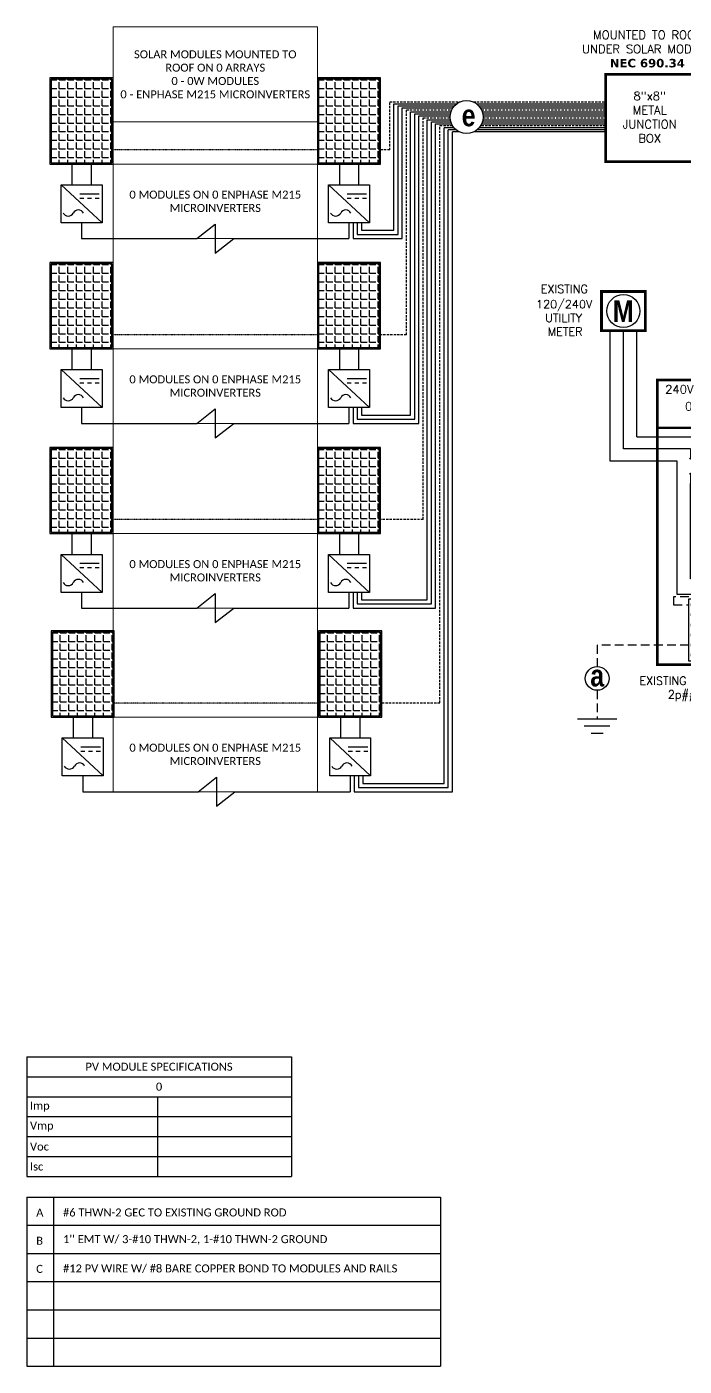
# Model space of a CAD drawing. Header units: feet. Extents: x 13742 to 14339, y 15295 to 15879.
# Drawn here: x 13742 to 14025, y 15295 to 15873 of the extents above; entities that cross this region are included whole.
import ezdxf

# ---------------------------------------------------------------- set-up
doc = ezdxf.new("R2010")
doc.units = ezdxf.units.FT
doc.header["$MEASUREMENT"] = 0
doc.linetypes.add('HIDDEN', pattern=[0.375, 0.25, -0.125])
for name, color, linetype in [('ONE LINE BLOCKS', 7, 'Continuous'), ('TABLES', 7, 'Continuous'), ('TEXT', 7, 'Continuous'), ('Z - TITLEBLOCK TXT', 7, 'Continuous')]:
    doc.layers.add(name, color=color, linetype=linetype)
doc.styles.add('ONE LINE TXT', font='techb___.ttf')
doc.styles.get("Standard").update_dxf_attribs({"font": 'simplex.shx'})

# ---------------------------------------------------------------- blocks, each defined once
blk = doc.blocks.new('*T6')
at = {"layer": 'Defpoints', "color": 8, "linetype": 'ByBlock', "lineweight": 0, "transparency": 16777216}
for p, q in [((0, 0), (88.16, 0)), ((0, 0), (0, -330.21)), ((88.16, 0), (88.16, -330.21)), ((0, -41.08), (88.16, -41.08)), ((0, -59.24), (88.16, -59.24)), ((0, -91.46), (88.16, -91.46)), ((0, -138.99), (88.16, -138.99)), ((0, -171.21), (88.16, -171.21)), ((0, -218.74), (88.16, -218.74)), ((0, -250.97), (88.16, -250.97)), ((0, -297.99), (88.16, -297.99)), ((0, -330.21), (88.16, -330.21))]:
    blk.add_line(p, q, dxfattribs=at)
at = {"color": 0, "linetype": 'Continuous', "transparency": 16777216, "char_height": 3.4544, "width": 83.574, "attachment_point": 5}
for s, insert in [('{\\fCalibri|b0|i0|c0;SOLAR MODULES MOUNTED TO ROOF ON 0 ARRAYS^J0 - 0W MODULES^J0 - ENPHASE M215 MICROINVERTERS', (44.08, -20.54)), ('{\\fCalibri|b0|i0|c0;', (44.08, -50.16)), ('{\\fCalibri|b0|i0|c0;0 MODULES ON 0 ENPHASE M215 MICROINVERTERS', (44.08, -75.35)), ('{\\fCalibri|b0|i0|c0;', (44.08, -115.23)), ('{\\fCalibri|b0|i0|c0;0 MODULES ON 0 ENPHASE M215 MICROINVERTERS', (44.08, -155.1)), ('{\\fCalibri|b0|i0|c0;', (44.08, -194.98)), ('{\\fCalibri|b0|i0|c0;0 MODULES ON 0 ENPHASE M215 MICROINVERTERS', (44.08, -234.86)), ('{\\fCalibri|b0|i0|c0;', (44.08, -274.48)), ('{\\fCalibri|b0|i0|c0;0 MODULES ON 0 ENPHASE M215 MICROINVERTERS', (44.08, -314.1))]:
    blk.add_mtext(s, dxfattribs=dict(at, insert=insert))
blk = doc.blocks.new('*T4')
at = {"layer": 'Z - TITLEBLOCK TXT', "color": 0, "lineweight": -2, "transparency": 16777216}
for p, q in [((0, 0), (114.19, 0)), ((0, 0), (0, -51.69)), ((114.19, 0), (114.19, -51.69)), ((0, -8.62), (114.19, -8.62)), ((0, -17.23), (114.19, -17.23)), ((56.41, -17.23), (56.41, -51.69)), ((0, -25.85), (114.19, -25.85)), ((0, -34.46), (114.19, -34.46)), ((0, -43.08), (114.19, -43.08)), ((0, -51.69), (114.19, -51.69))]:
    blk.add_line(p, q, dxfattribs=at)
at = {"layer": 'Z - TITLEBLOCK TXT', "color": 0, "linetype": 'Continuous', "transparency": 16777216, "char_height": 3.4544}
for s, insert, width, attachment_point in [('{\\fCalibri|b0|i0|c0;PV MODULE SPECIFICATIONS', (57.09, -4.31), 111.433, 5), ('{\\fCalibri|b0|i0|c0;0', (57.09, -12.92), 111.433, 5), ('{\\fCalibri|b0|i0|c0;Imp', (1.38, -21.54), 53.6551, 4), ('{\\fCalibri|b0|i0|c0;', (57.78, -21.54), 55.0254, 4), ('{\\fCalibri|b0|i0|c0;Vmp', (1.38, -30.15), 53.6551, 4), ('{\\fCalibri|b0|i0|c0;', (57.78, -30.15), 55.0254, 4), ('{\\fCalibri|b0|i0|c0;Voc', (1.38, -38.77), 53.6551, 4), ('{\\fCalibri|b0|i0|c0;', (57.78, -38.77), 55.0254, 4), ('{\\fCalibri|b0|i0|c0;Isc', (1.38, -47.39), 53.6551, 4), ('{\\fCalibri|b0|i0|c0;', (57.78, -47.39), 55.0254, 4)]:
    blk.add_mtext(s, dxfattribs=dict(at, insert=insert, width=width, attachment_point=attachment_point))
blk = doc.blocks.new('*T5')
at = {"linetype": 'ByBlock', "lineweight": -2, "transparency": 16777216}
for p, q in [((0, 0), (178.52, 0)), ((0, 0), (0, -72.97)), ((11.58, 0), (11.58, -72.97)), ((178.52, 0), (178.52, -72.97)), ((0, -12.11), (178.52, -12.11)), ((0, -24.28), (178.52, -24.28)), ((0, -36.46), (178.52, -36.46)), ((0, -48.64), (178.52, -48.64)), ((0, -60.81), (178.52, -60.81)), ((0, -72.97), (178.52, -72.97))]:
    blk.add_line(p, q, dxfattribs=at)
at = {"color": 0, "linetype": 'Continuous', "transparency": 16777216, "char_height": 3.4544, "attachment_point": 7}
for s, insert, width in [('{\\fCalibri|b0|i0|c0;A', (4.06, -8.36), 3.4544), ('{\\fCalibri|b0|i0|c0;#6 THWN-2 GEC TO EXISTING GROUND ROD', (15.65, -8.36), 158.8095), ('{\\fCalibri|b0|i0|c0;B', (4.06, -20.53), 3.4544), ("{\\fCalibri|b0|i0|c0;1'' EMT W/ 3-#10 THWN-2, 1-#10 THWN-2 GROUND", (15.65, -20.53), 158.8095), ('{\\fCalibri|b0|i0|c0;#12 PV WIRE W/ #8 BARE COPPER BOND TO MODULES AND RAILS', (15.65, -32.71), 158.8095), ('{\\fCalibri|b0|i0|c0;C', (4.06, -32.71), 3.4544), ('{\\fCalibri|b0|i0|c0;', (4.06, -44.89), 3.4544), ('{\\fCalibri|b0|i0|c0;', (15.65, -44.89), 158.8095), ('{\\fCalibri|b0|i0|c0;', (4.06, -57.06), 3.4544), ('{\\fCalibri|b0|i0|c0;', (15.65, -57.06), 158.8095), ('{\\fCalibri|b0|i0|c0;', (4.06, -69.22), 3.4544), ('{\\fCalibri|b0|i0|c0;', (15.65, -69.22), 158.8095)]:
    blk.add_mtext(s, dxfattribs=dict(at, insert=insert, width=width))
blk = doc.blocks.new('*U8')
at = {"layer": 'ONE LINE BLOCKS', "linetype": 'Continuous'}
h = blk.add_hatch(color=1, dxfattribs=at)
h.dxf.hatch_style = 1
edge = h.paths.add_edge_path()
edge.add_arc((-70.09, 79.71), 0.291, 0, 360)
h = blk.add_hatch(color=1, dxfattribs=at)
h.dxf.hatch_style = 1
edge = h.paths.add_edge_path()
edge.add_arc((-64.17, 79.71), 0.291, 0, 360)
h = blk.add_hatch(color=1, dxfattribs=at)
h.dxf.hatch_style = 1
edge = h.paths.add_edge_path()
edge.add_arc((-70.09, 73.04), 0.291, 0, 360)
h = blk.add_hatch(color=1, dxfattribs=at)
h.dxf.hatch_style = 1
edge = h.paths.add_edge_path()
edge.add_arc((-64.17, 73.04), 0.291, 0, 360)
h = blk.add_hatch(color=1, dxfattribs=at)
h.dxf.hatch_style = 1
edge = h.paths.add_edge_path()
edge.add_arc((-52.18, 67.09), 0.291, 0, 360)
h = blk.add_hatch(color=1, dxfattribs=at)
h.dxf.hatch_style = 1
edge = h.paths.add_edge_path()
edge.add_arc((-52.18, 63.72), 0.291, 0, 360)
h = blk.add_hatch(color=1, dxfattribs=at)
h.dxf.hatch_style = 1
edge = h.paths.add_edge_path()
edge.add_arc((-45.5, 67.09), 0.291, 0, 360)
h = blk.add_hatch(color=1, dxfattribs=at)
h.dxf.hatch_style = 1
edge = h.paths.add_edge_path()
edge.add_arc((-45.5, 63.72), 0.291, 0, 360)
h = blk.add_hatch(color=1, dxfattribs=at)
h.dxf.hatch_style = 1
edge = h.paths.add_edge_path()
edge.add_arc((-52.18, 57.69), 0.291, 0, 360)
h = blk.add_hatch(color=1, dxfattribs=at)
h.dxf.hatch_style = 1
edge = h.paths.add_edge_path()
edge.add_arc((-45.5, 57.69), 0.291, 0, 360)
h = blk.add_hatch(color=1, dxfattribs=at)
h.dxf.hatch_style = 1
edge = h.paths.add_edge_path()
edge.add_arc((-52.18, 54.31), 0.291, 0, 360)
h = blk.add_hatch(color=1, dxfattribs=at)
h.dxf.hatch_style = 1
edge = h.paths.add_edge_path()
edge.add_arc((-45.5, 54.31), 0.291, 0, 360)
h = blk.add_hatch(color=1, dxfattribs=at)
h.dxf.hatch_style = 1
edge = h.paths.add_edge_path()
edge.add_arc((-52.18, 48.29), 0.291, 0, 360)
h = blk.add_hatch(color=1, dxfattribs=at)
h.dxf.hatch_style = 1
edge = h.paths.add_edge_path()
edge.add_arc((-45.5, 48.29), 0.291, 0, 360)
h = blk.add_hatch(color=1, dxfattribs=at)
h.dxf.hatch_style = 1
edge = h.paths.add_edge_path()
edge.add_arc((-52.18, 44.91), 0.291, 0, 360)
h = blk.add_hatch(color=1, dxfattribs=at)
h.dxf.hatch_style = 1
edge = h.paths.add_edge_path()
edge.add_arc((-45.5, 44.91), 0.291, 0, 360)
h = blk.add_hatch(color=1, dxfattribs=at)
h.dxf.hatch_style = 1
edge = h.paths.add_edge_path()
edge.add_arc((-52.18, 38.89), 0.291, 0, 360)
h = blk.add_hatch(color=1, dxfattribs=at)
h.dxf.hatch_style = 1
edge = h.paths.add_edge_path()
edge.add_arc((-52.18, 35.51), 0.291, 0, 360)
h = blk.add_hatch(color=1, dxfattribs=at)
h.dxf.hatch_style = 1
edge = h.paths.add_edge_path()
edge.add_arc((-45.5, 38.89), 0.291, 0, 360)
h = blk.add_hatch(color=1, dxfattribs=at)
h.dxf.hatch_style = 1
edge = h.paths.add_edge_path()
edge.add_arc((-45.5, 35.51), 0.291, 0, 360)
h = blk.add_hatch(color=1, dxfattribs=at)
h.dxf.hatch_style = 1
edge = h.paths.add_edge_path()
edge.add_arc((-52.18, 31.06), 0.291, 0, 360)
h = blk.add_hatch(color=1, dxfattribs=at)
h.dxf.hatch_style = 1
edge = h.paths.add_edge_path()
edge.add_arc((-45.5, 31.06), 0.291, 0, 360)
h = blk.add_hatch(color=1, dxfattribs=at)
h.dxf.hatch_style = 1
edge = h.paths.add_edge_path()
edge.add_arc((-52.18, 27.68), 0.291, 0, 360)
h = blk.add_hatch(color=1, dxfattribs=at)
h.dxf.hatch_style = 1
edge = h.paths.add_edge_path()
edge.add_arc((-45.5, 27.68), 0.291, 0, 360)
at = {"color": 7, "linetype": 'Continuous'}
for p, q in [((-20.69, 9.66), (-20.69, 31.06)), ((0, 9.66), (-20.69, 9.66))]:
    blk.add_line(p, q, dxfattribs=at)
at = {"color": 10, "linetype": 'Continuous'}
for p, q in [((-24.71, 6.49), (-24.71, 27.68)), ((-20.67, 27.68), (-20.67, 27.68)), ((-20.67, 27.68), (-20.67, 27.68)), ((0, 6.49), (-24.71, 6.49))]:
    blk.add_line(p, q, dxfattribs=at)
at = {"color": 253, "linetype": 'Continuous'}
for p, q in [((-36.04, 12.29), (-37.2, 12.29)), ((-36.04, 3.45), (-36.04, 12.29)), ((-31.39, 3.45), (-36.04, 3.45)), ((0, 3.45), (-26.11, 3.45))]:
    blk.add_line(p, q, dxfattribs=at)
at = {"color": 7, "linetype": 'Continuous'}
blk.add_circle((-110.4, -15.26), 5.11, dxfattribs=at)
at = {"color": 253, "linetype": 'Continuous'}
blk.add_arc((-28.75, 3.3), 2.64, 3.28193, 176.71807, dxfattribs=at)
at = {"layer": 'ONE LINE BLOCKS', "lineweight": 50}
for p, q in [((-108.51, 134.89), (-108.51, 151.79)), ((-108.51, 151.79), (-89.65, 151.79)), ((-89.65, 151.79), (-89.65, 134.89)), ((-89.65, 134.89), (-108.51, 134.89)), ((-84.43, 92.98), (-14.91, 92.98))]:
    blk.add_line(p, q, dxfattribs=at)
at = {"layer": 'ONE LINE BLOCKS', "lineweight": 50, "const_width": 1.19}
for points in [[(-108.51, 134.89), (-108.51, 151.79), (-89.65, 151.79), (-89.65, 134.89)], [(-84.43, -9.3), (-84.43, 113.61), (-14.91, 113.61), (-14.91, -9.3)]]:
    blk.add_lwpolyline(points, close=True, dxfattribs=at)
at = {"layer": 'TEXT', "color": 92, "linetype": 'HIDDEN', "ltscale": 15}
for p, q in [((-77.46, 20.02), (-77.46, 16.57)), ((-37.13, 20.02), (-77.46, 20.02)), ((-28.89, 0), (-28.89, 20.02)), ((-77.46, 16.57), (-70.87, 16.57)), ((0, 0), (-28.89, 0)), ((-70.87, -0.83), (-110.4, -0.83)), ((-110.4, -0.83), (-110.4, -10.15)), ((-110.4, -20.38), (-110.4, -32.73))]:
    blk.add_line(p, q, dxfattribs=at)
at = {"layer": 'TEXT', "color": 92, "linetype": 'Continuous', "ltscale": 15}
blk.add_line((-41.74, -5.18), (-66.33, -5.18), dxfattribs=at)
at = {"layer": 'TEXT', "color": 92, "linetype": 'HIDDEN', "flags": 128}
for points in [[(-63.1, 9.2), (-63.11, 5.69)], [(-65.45, 5.69), (-60.77, 5.69)], [(-61.58, 4.83), (-64.64, 4.83)], [(-62.39, 3.96), (-63.82, 3.96)]]:
    blk.add_lwpolyline(points, dxfattribs=at)
at = {"layer": 'TEXT', "color": 92, "linetype": 'Continuous', "ltscale": 4, "flags": 128}
for points in [[(-118.88, -32.73), (-101.92, -32.73)], [(-104.86, -35.88), (-115.94, -35.88)], [(-107.8, -39.02), (-113, -39.02)]]:
    blk.add_lwpolyline(points, dxfattribs=at)
at = {"layer": 'TEXT', "linetype": 'Continuous'}
blk.add_circle((-99.08, 143.34), 7.15, dxfattribs=at)
at = {"layer": 'TEXT', "color": 92, "linetype": 'Continuous', "ltscale": 0.3}
blk.add_arc((-33.01, 17.86), 4.65, 27.66392, 152.33608, dxfattribs=at)
at = {"layer": 'Z - TITLEBLOCK TXT', "color": 253, "linetype": 'Continuous'}
for p, q in [((-104.8, 78.58), (-104.8, 134.89)), ((-75.86, 78.58), (-104.8, 78.58)), ((-75.86, 20.99), (-75.86, 78.58)), ((-32.91, 20.99), (-75.86, 20.99)), ((-32.91, 20.99), (-32.91, 16.64)), ((-32.91, 16.64), (-37.2, 16.64))]:
    blk.add_line(p, q, dxfattribs=at)
at = {"layer": 'Z - TITLEBLOCK TXT', "color": 10, "linetype": 'Continuous'}
for p, q in [((-99.08, 83.91), (-99.08, 134.89)), ((-70.09, 83.91), (-99.08, 83.91)), ((-70.09, 27.68), (-70.09, 68.84)), ((-66.04, 63.72), (-70.09, 63.72)), ((-56.38, 63.72), (-62.3, 63.72)), ((-66.04, 54.31), (-70.09, 54.31)), ((-56.38, 54.31), (-62.3, 54.31)), ((-66.04, 44.91), (-70.09, 44.91)), ((-56.38, 44.91), (-62.3, 44.91)), ((-66.04, 35.51), (-70.09, 35.51)), ((-56.38, 35.51), (-62.3, 35.51)), ((-56.38, 27.68), (-70.09, 27.68)), ((-41.31, 27.68), (-24.71, 27.68))]:
    blk.add_line(p, q, dxfattribs=at)
at = {"layer": 'Z - TITLEBLOCK TXT', "color": 7, "linetype": 'Continuous'}
for p, q in [((-93.24, 89.01), (-93.24, 134.89)), ((-93.24, 89.01), (-64.17, 89.01)), ((-64.17, 89.01), (-64.17, 83.91)), ((-64.17, 67.09), (-64.17, 68.84)), ((-64.17, 57.69), (-64.17, 67.09)), ((-64.17, 67.09), (-56.38, 67.09)), ((-56.38, 67.09), (-64.17, 67.09)), ((-64.17, 48.29), (-64.17, 57.69)), ((-64.17, 57.69), (-56.38, 57.69)), ((-56.38, 57.69), (-64.17, 57.69)), ((-64.17, 38.89), (-64.17, 48.29)), ((-64.17, 48.29), (-56.38, 48.29)), ((-56.38, 48.29), (-64.17, 48.29)), ((-64.17, 31.06), (-64.17, 38.89)), ((-64.17, 38.89), (-56.38, 38.89)), ((-56.38, 38.89), (-64.17, 38.89)), ((-56.38, 31.06), (-64.17, 31.06)), ((-41.31, 31.06), (-20.69, 31.06))]:
    blk.add_line(p, q, dxfattribs=at)
at = {"layer": 'Z - TITLEBLOCK TXT', "color": 1, "linetype": 'Continuous'}
for p, q in [((-70.87, -7.78), (-70.87, 19.17)), ((-70.87, 19.17), (-66.33, 19.17)), ((-66.33, 19.17), (-66.33, -7.78)), ((-41.74, -7.71), (-41.74, 19.24)), ((-41.74, 19.24), (-37.2, 19.24)), ((-37.2, 19.24), (-37.2, -7.71)), ((-66.33, -7.78), (-70.87, -7.78)), ((-37.2, -7.71), (-41.74, -7.71))]:
    blk.add_line(p, q, dxfattribs=at)
at = {"layer": 'Z - TITLEBLOCK TXT', "color": 4, "linetype": 'Continuous'}
for p, q in [((-67.81, 17.35), (-69.38, 15.78)), ((-38.69, 17.43), (-40.26, 15.85)), ((-67.81, 13), (-69.38, 11.43)), ((-38.69, 13.08), (-40.26, 11.5)), ((-67.81, 8.65), (-69.38, 7.08)), ((-38.69, 8.73), (-40.26, 7.15)), ((-67.81, 4.3), (-69.38, 2.73)), ((-38.69, 4.38), (-40.26, 2.8)), ((-38.69, 0.03), (-40.26, -1.55)), ((-67.81, -0.05), (-69.38, -1.62)), ((-67.81, -4.4), (-69.38, -5.97)), ((-38.69, -4.33), (-40.26, -5.9))]:
    blk.add_line(p, q, dxfattribs=at)
at = {"layer": 'Z - TITLEBLOCK TXT', "color": 1, "linetype": 'Continuous', "flags": 128}
for points in [[(-70.09, 83.91), (-70.09, 79.71)], [(-70.09, 83.91), (-70.09, 79.71)], [(-64.17, 83.91), (-64.17, 79.71)], [(-64.17, 83.91), (-64.17, 79.71)], [(-70.09, 73.04), (-70.09, 68.84)], [(-64.17, 73.04), (-64.17, 68.84)], [(-56.38, 67.09), (-52.18, 67.09)], [(-56.38, 67.09), (-52.18, 67.09)], [(-56.38, 63.72), (-52.18, 63.72)], [(-56.38, 63.72), (-52.18, 63.72)], [(-45.5, 67.09), (-41.31, 67.09)], [(-45.5, 63.72), (-41.31, 63.72)], [(-56.38, 57.69), (-52.18, 57.69)], [(-56.38, 57.69), (-52.18, 57.69)], [(-56.38, 54.31), (-52.18, 54.31)], [(-56.38, 54.31), (-52.18, 54.31)], [(-45.5, 57.69), (-41.31, 57.69)], [(-45.5, 54.31), (-41.31, 54.31)], [(-56.38, 48.29), (-52.18, 48.29)], [(-56.38, 48.29), (-52.18, 48.29)], [(-45.5, 48.29), (-41.31, 48.29)], [(-56.38, 44.91), (-52.18, 44.91)], [(-56.38, 44.91), (-52.18, 44.91)], [(-45.5, 44.91), (-41.31, 44.91)], [(-56.38, 38.89), (-52.18, 38.89)], [(-56.38, 38.89), (-52.18, 38.89)], [(-56.38, 35.51), (-52.18, 35.51)], [(-56.38, 35.51), (-52.18, 35.51)], [(-45.5, 38.89), (-41.31, 38.89)], [(-45.5, 35.51), (-41.31, 35.51)], [(-56.38, 31.06), (-52.18, 31.06)], [(-56.38, 31.06), (-52.18, 31.06)], [(-45.5, 31.06), (-41.31, 31.06)], [(-56.38, 27.68), (-52.18, 27.68)], [(-56.38, 27.68), (-52.18, 27.68)], [(-45.5, 27.68), (-41.31, 27.68)]]:
    blk.add_lwpolyline(points, dxfattribs=at)
at = {"layer": 'Z - TITLEBLOCK TXT', "color": 1, "linetype": 'Continuous'}
for centre in [(-70.09, 79.71), (-64.17, 79.71), (-70.09, 73.04), (-64.17, 73.04), (-52.18, 67.09), (-52.18, 63.72), (-45.5, 67.09), (-45.5, 63.72), (-52.18, 57.69), (-45.5, 57.69), (-52.18, 54.31), (-45.5, 54.31), (-52.18, 48.29), (-45.5, 48.29), (-52.18, 44.91), (-45.5, 44.91), (-52.18, 38.89), (-52.18, 35.51), (-45.5, 38.89), (-45.5, 35.51), (-52.18, 31.06), (-45.5, 31.06), (-52.18, 27.68), (-45.5, 27.68)]:
    blk.add_circle(centre, 0.291, dxfattribs=at)
at = {"layer": 'Z - TITLEBLOCK TXT', "color": 4, "linetype": 'Continuous'}
for centre in [(-68.6, 16.57), (-39.47, 16.64), (-68.6, 12.22), (-39.47, 12.29), (-68.6, 7.87), (-39.47, 7.94), (-68.6, 3.52), (-68.6, -0.83), (-39.47, 3.59), (-39.47, -0.76), (-68.6, -5.18), (-39.47, -5.11)]:
    blk.add_circle(centre, 1.11, dxfattribs=at)
at = {"layer": 'Z - TITLEBLOCK TXT', "color": 1, "linetype": 'Continuous'}
for centre, start, end in [((-71.28, 76.38), 310.3392, 49.6608), ((-65.36, 76.38), 310.3392, 49.6608), ((-48.84, 65.9), 40.3392, 139.6608), ((-48.84, 62.52), 40.3392, 139.6608), ((-48.84, 56.5), 40.3392, 139.6608), ((-48.84, 53.12), 40.3392, 139.6608), ((-48.84, 47.1), 40.3392, 139.6608), ((-48.84, 43.72), 40.3392, 139.6608), ((-48.84, 37.69), 40.3392, 139.6608), ((-48.84, 34.31), 40.3392, 139.6608), ((-48.84, 29.86), 40.3392, 139.6608), ((-48.84, 26.48), 40.3392, 139.6608)]:
    blk.add_arc(centre, 3.93, start, end, dxfattribs=at)
at = {"layer": 'Z - TITLEBLOCK TXT', "color": 10, "linetype": 'Continuous'}
for centre in [(-64.17, 63.61), (-64.17, 54.21), (-64.17, 44.8), (-64.17, 35.4)]:
    blk.add_arc(centre, 1.87, 3.2937, 176.7063, dxfattribs=at)
at = {"layer": 'TABLES', "color": 1, "linetype": 'Continuous'}
blk.add_text('NEUTRAL', height=3.658, rotation=90, dxfattribs=at).set_placement((-42.4, -4.09))
at = {"layer": 'TEXT', "color": 1}
for s, p in [('EXISTING', (-134.76, 151.1)), ('120/240V', (-136.78, 144.52)), ('UTILITY', (-132.82, 138.61)), ('METER', (-131.72, 132.71))]:
    blk.add_text(s, height=3.543, dxfattribs=at).set_placement(p)
at = {"layer": 'TEXT', "color": 1, "attachment_point": 5}
for s, width, gutter_width, heights, insert, char_height in [('240V', 0.1481, 0.75, [0], (-74.92, 109.56), 3.658), ('1∅', 0.1481, 0.75, [0], (-20.22, 109.56), 3.658), ('0A MAIN BREAKER\\P0A BUSBAR', 94.6859, 0.75, [0], (-50.38, 99.17), 3.6576), ('2p0A', 0.1481, 0.75, [0], (-59.53, 76.34), 3.658), ('2p#A', 0.1481, 0.75, [0], (-55.05, 24.24), 3.658), ('EXISTING MAIN BREAKER LOAD CENTER\\P2p##A BACK FEED BREAKER\\P{\\fVerdana|b1|i0|c0|p34;NEC 690.64}', 140.5774, 97.94, [58.72], (-46.13, -22.19), 3.5433)]:
    blk.add_mtext_dynamic_manual_height_columns(s, width=width, gutter_width=gutter_width, heights=heights, dxfattribs=dict(at, insert=insert, char_height=char_height))
at = {"layer": 'Z - TITLEBLOCK TXT', "color": 253, "linetype": 'Continuous', "style": 'ONE LINE TXT'}
blk.add_text('M', height=9.38, dxfattribs=at).set_placement((-103.64, 138.62))
at = {"layer": 'Z - TITLEBLOCK TXT', "color": 1, "linetype": 'Continuous', "insert": (-113.36, -9.32), "char_height": 9.3833, "attachment_point": 1, "style": 'ONE LINE TXT'}
blk.add_mtext_dynamic_manual_height_columns('{\\W1;\\C256;a}', width=0.1385, gutter_width=2.13, heights=[0], dxfattribs=at)

msp = doc.modelspace()

# ---------------------------------------------------------------- hatches: boundary and pattern name
at = {"layer": 'ONE LINE BLOCKS', "linetype": 'Continuous'}
h = msp.add_hatch(dxfattribs=at)
h.set_pattern_fill('ANGLE', color=256, scale=13.54666)
h.set_pattern_definition([(0, (13815.235, 3832.2525), (0, 3.7253315), [2.709332, -1.0159995]), (90, (13815.235, 3832.2525), (-3.7253315, 2e-16), [2.709332, -1.0159995])])
h.paths.add_polyline_path([(13752.22, 15850.55), (13752.22, 15814.37), (13778.46, 15814.37), (13778.46, 15850.55)])
h = msp.add_hatch(dxfattribs=at)
h.set_pattern_fill('ANGLE', color=256, scale=13.54666)
h.set_pattern_definition([(0, (13930.6547, 3832.2525), (0, 3.7253315), [2.709332, -1.0159995]), (90, (13930.6547, 3832.2525), (-3.7253315, 2e-16), [2.709332, -1.0159995])])
h.paths.add_polyline_path([(13867.64, 15850.55), (13867.64, 15814.37), (13893.88, 15814.37), (13893.88, 15850.55)])
h = msp.add_hatch(dxfattribs=at)
h.set_pattern_fill('ANGLE', color=256, scale=13.54666)
h.set_pattern_definition([(0, (13815.235, 3752.4993), (0, 3.7253315), [2.709332, -1.0159995]), (90, (13815.235, 3752.4993), (-3.7253315, 2e-16), [2.709332, -1.0159995])])
h.paths.add_polyline_path([(13752.22, 15770.8), (13752.22, 15734.61), (13778.46, 15734.61), (13778.46, 15770.8)])
h = msp.add_hatch(dxfattribs=at)
h.set_pattern_fill('ANGLE', color=256, scale=13.54666)
h.set_pattern_definition([(0, (13930.6547, 3752.4993), (0, 3.7253315), [2.709332, -1.0159995]), (90, (13930.6547, 3752.4993), (-3.7253315, 2e-16), [2.709332, -1.0159995])])
h.paths.add_polyline_path([(13867.64, 15770.8), (13867.64, 15734.61), (13893.88, 15734.61), (13893.88, 15770.8)])
h = msp.add_hatch(dxfattribs=at)
h.set_pattern_fill('ANGLE', color=256, scale=13.54666)
h.set_pattern_definition([(0, (13815.235, 3672.7462), (0, 3.7253315), [2.709332, -1.0159995]), (90, (13815.235, 3672.7462), (-3.7253315, 2e-16), [2.709332, -1.0159995])])
h.paths.add_polyline_path([(13752.22, 15691.04), (13752.22, 15654.86), (13778.46, 15654.86), (13778.46, 15691.04)])
h = msp.add_hatch(dxfattribs=at)
h.set_pattern_fill('ANGLE', color=256, scale=13.54666)
h.set_pattern_definition([(0, (13930.6547, 3672.7462), (0, 3.7253315), [2.709332, -1.0159995]), (90, (13930.6547, 3672.7462), (-3.7253315, 2e-16), [2.709332, -1.0159995])])
h.paths.add_polyline_path([(13867.64, 15691.04), (13867.64, 15654.86), (13893.88, 15654.86), (13893.88, 15691.04)])
h = msp.add_hatch(dxfattribs=at)
h.set_pattern_fill('ANGLE', color=256, scale=13.54666)
h.set_pattern_definition([(0, (13815.744, 3593.502), (0, 3.7253315), [2.709332, -1.0159995]), (90, (13815.744, 3593.502), (-3.7253315, 2e-16), [2.709332, -1.0159995])])
h.paths.add_polyline_path([(13752.73, 15611.8), (13752.73, 15575.62), (13778.97, 15575.62), (13778.97, 15611.8)])
h = msp.add_hatch(dxfattribs=at)
h.set_pattern_fill('ANGLE', color=256, scale=13.54666)
h.set_pattern_definition([(0, (13931.1637, 3593.502), (0, 3.7253315), [2.709332, -1.0159995]), (90, (13931.1637, 3593.502), (-3.7253315, 2e-16), [2.709332, -1.0159995])])
h.paths.add_polyline_path([(13868.15, 15611.8), (13868.15, 15575.62), (13894.39, 15575.62), (13894.39, 15611.8)])

# ---------------------------------------------------------------- linework, layer by layer
at = {"color": 253, "linetype": 'Continuous'}
for p, q in [((13900.16, 15785.24), (13900.16, 15839.79)), ((13900.16, 15839.79), (13927.16, 15839.79)), ((13935.91, 15839.79), (13991.54, 15839.79)), ((13907.37, 15836.34), (13924.74, 15836.34)), ((13907.37, 15705.49), (13907.37, 15836.34)), ((13914.58, 15832.9), (13924.51, 15832.9)), ((13914.58, 15625.73), (13914.58, 15832.9)), ((13938.33, 15836.34), (13991.54, 15836.34)), ((13938.57, 15832.9), (13991.54, 15832.9)), ((13926.15, 15829.46), (13921.79, 15829.46)), ((13921.79, 15546.49), (13921.79, 15829.46)), ((13991.54, 15829.46), (13936.92, 15829.46)), ((13886.17, 15785.24), (13900.16, 15785.24)), ((13886.17, 15705.49), (13907.37, 15705.49)), ((13886.17, 15625.73), (13914.58, 15625.73)), ((13886.68, 15546.49), (13921.79, 15546.49))]:
    msp.add_line(p, q, dxfattribs=at)
at = {"color": 10, "linetype": 'Continuous'}
for p, q in [((13901.97, 15783.44), (13901.97, 15838.93)), ((13901.97, 15838.93), (13926.23, 15838.93)), ((13936.84, 15838.93), (13991.54, 15838.93)), ((13909.17, 15835.48), (13924.52, 15835.48)), ((13909.17, 15703.69), (13909.17, 15835.48)), ((13916.38, 15832.04), (13924.71, 15832.04)), ((13916.38, 15623.93), (13916.38, 15832.04)), ((13938.36, 15832.04), (13991.54, 15832.04)), ((13938.55, 15835.48), (13991.54, 15835.48)), ((13927.04, 15828.6), (13923.59, 15828.6)), ((13923.59, 15544.69), (13923.59, 15828.6)), ((13991.54, 15828.6), (13936.03, 15828.6)), ((13884.37, 15783.44), (13901.97, 15783.44)), ((13884.37, 15703.69), (13909.17, 15703.69)), ((13884.37, 15623.93), (13916.38, 15623.93)), ((13884.88, 15544.69), (13923.59, 15544.69))]:
    msp.add_line(p, q, dxfattribs=at)
at = {"linetype": 'Continuous'}
for p, q in [((13903.77, 15781.64), (13903.77, 15838.06)), ((13903.77, 15838.06), (13925.57, 15838.06)), ((13937.5, 15838.06), (13991.54, 15838.06)), ((13910.98, 15834.62), (13924.41, 15834.62)), ((13910.98, 15701.88), (13910.98, 15834.62)), ((13938.66, 15834.62), (13991.54, 15834.62)), ((13918.18, 15831.18), (13925.04, 15831.18)), ((13918.18, 15622.13), (13918.18, 15831.18)), ((13928.39, 15827.74), (13925.39, 15827.74)), ((13925.39, 15542.89), (13925.39, 15827.74)), ((13991.54, 15827.74), (13934.69, 15827.74)), ((13938.03, 15831.18), (13991.54, 15831.18)), ((13761.19, 15813.86), (13761.19, 15804.85)), ((13769.49, 15813.86), (13769.49, 15804.85)), ((13876.61, 15813.86), (13876.61, 15804.85)), ((13884.91, 15813.86), (13884.91, 15804.85)), ((13756.52, 15804.85), (13774.17, 15804.85)), ((13756.52, 15788.46), (13756.52, 15804.85)), ((13756.52, 15804.85), (13774.17, 15788.46)), ((13774.17, 15804.85), (13774.17, 15788.46)), ((13871.94, 15804.85), (13889.58, 15804.85)), ((13871.94, 15788.46), (13871.94, 15804.85)), ((13871.94, 15804.85), (13889.58, 15788.46)), ((13889.58, 15804.85), (13889.58, 15788.46)), ((13774.17, 15788.46), (13756.52, 15788.46)), ((13889.58, 15788.46), (13871.94, 15788.46)), ((13882.56, 15781.64), (13903.77, 15781.64)), ((13761.19, 15734.1), (13761.19, 15725.09)), ((13769.49, 15734.1), (13769.49, 15725.09)), ((13876.61, 15734.1), (13876.61, 15725.09)), ((13884.91, 15734.1), (13884.91, 15725.09)), ((13756.52, 15725.09), (13774.17, 15725.09)), ((13756.52, 15708.7), (13756.52, 15725.09)), ((13756.52, 15725.09), (13774.17, 15708.7)), ((13774.17, 15725.09), (13774.17, 15708.7)), ((13871.94, 15725.09), (13889.58, 15725.09)), ((13871.94, 15708.7), (13871.94, 15725.09)), ((13871.94, 15725.09), (13889.58, 15708.7)), ((13889.58, 15725.09), (13889.58, 15708.7)), ((13774.17, 15708.7), (13756.52, 15708.7)), ((13889.58, 15708.7), (13871.94, 15708.7)), ((13882.56, 15701.88), (13910.98, 15701.88)), ((13761.19, 15654.35), (13761.19, 15645.34)), ((13769.49, 15654.35), (13769.49, 15645.34)), ((13876.61, 15654.35), (13876.61, 15645.34)), ((13884.91, 15654.35), (13884.91, 15645.34)), ((13756.52, 15645.34), (13774.17, 15645.34)), ((13756.52, 15628.95), (13756.52, 15645.34)), ((13756.52, 15645.34), (13774.17, 15628.95)), ((13774.17, 15645.34), (13774.17, 15628.95)), ((13871.94, 15645.34), (13889.58, 15645.34)), ((13871.94, 15628.95), (13871.94, 15645.34)), ((13871.94, 15645.34), (13889.58, 15628.95)), ((13889.58, 15645.34), (13889.58, 15628.95)), ((13774.17, 15628.95), (13756.52, 15628.95)), ((13889.58, 15628.95), (13871.94, 15628.95)), ((13882.56, 15622.13), (13918.18, 15622.13)), ((13761.7, 15575.11), (13761.7, 15566.1)), ((13770, 15575.11), (13770, 15566.1)), ((13877.12, 15575.11), (13877.12, 15566.1)), ((13885.42, 15575.11), (13885.42, 15566.1)), ((13757.03, 15566.1), (13774.67, 15566.1)), ((13757.03, 15549.7), (13757.03, 15566.1)), ((13757.03, 15566.1), (13774.67, 15549.7)), ((13774.67, 15566.1), (13774.67, 15549.7)), ((13872.45, 15566.1), (13890.09, 15566.1)), ((13872.45, 15549.7), (13872.45, 15566.1)), ((13872.45, 15566.1), (13890.09, 15549.7)), ((13890.09, 15566.1), (13890.09, 15549.7)), ((13774.67, 15549.7), (13757.03, 15549.7)), ((13890.09, 15549.7), (13872.45, 15549.7)), ((13883.07, 15542.89), (13925.39, 15542.89))]:
    msp.add_line(p, q, dxfattribs=at)
at = {"linetype": 'Continuous', "flags": 128}
for points in [[(13751.71, 15851.06), (13751.71, 15813.86), (13778.97, 15813.86), (13778.97, 15851.06), (13751.71, 15851.06)], [(13867.13, 15851.06), (13867.13, 15813.86), (13894.39, 15813.86), (13894.39, 15851.06), (13867.13, 15851.06)], [(13751.71, 15771.31), (13751.71, 15734.1), (13778.97, 15734.1), (13778.97, 15771.31), (13751.71, 15771.31)], [(13867.13, 15771.31), (13867.13, 15734.1), (13894.39, 15734.1), (13894.39, 15771.31), (13867.13, 15771.31)], [(13751.71, 15691.55), (13751.71, 15654.35), (13778.97, 15654.35), (13778.97, 15691.55), (13751.71, 15691.55)], [(13867.13, 15691.55), (13867.13, 15654.35), (13894.39, 15654.35), (13894.39, 15691.55), (13867.13, 15691.55)], [(13752.22, 15612.31), (13752.22, 15575.11), (13779.48, 15575.11), (13779.48, 15612.31), (13752.22, 15612.31)], [(13867.64, 15612.31), (13867.64, 15575.11), (13894.9, 15575.11), (13894.9, 15612.31), (13867.64, 15612.31)]]:
    msp.add_lwpolyline(points, dxfattribs=at)
for points in [[(13752.22, 15850.55), (13752.22, 15814.37), (13778.46, 15814.37), (13778.46, 15850.55)], [(13867.64, 15850.55), (13867.64, 15814.37), (13893.88, 15814.37), (13893.88, 15850.55)], [(13752.22, 15770.8), (13752.22, 15734.61), (13778.46, 15734.61), (13778.46, 15770.8)], [(13867.64, 15770.8), (13867.64, 15734.61), (13893.88, 15734.61), (13893.88, 15770.8)], [(13752.22, 15691.04), (13752.22, 15654.86), (13778.46, 15654.86), (13778.46, 15691.04)], [(13867.64, 15691.04), (13867.64, 15654.86), (13893.88, 15654.86), (13893.88, 15691.04)], [(13752.73, 15611.8), (13752.73, 15575.62), (13778.97, 15575.62), (13778.97, 15611.8)], [(13868.15, 15611.8), (13868.15, 15575.62), (13894.39, 15575.62), (13894.39, 15611.8)]]:
    msp.add_lwpolyline(points, close=True, dxfattribs=at)
at = {"color": 7, "linetype": 'Continuous'}
msp.add_circle((13931.54, 15834.14), 7.14, dxfattribs=at)
at = {"layer": 'ONE LINE BLOCKS', "lineweight": 50, "const_width": 1.19}
msp.add_lwpolyline([(14029.32, 15814.82), (13991.54, 15814.82), (13991.54, 15852.6), (14029.32, 15852.6)], close=True, dxfattribs=at)
at = {"layer": 'TEXT', "color": 92, "linetype": 'HIDDEN', "ltscale": 4}
for p, q in [((13898.36, 15819.91), (13898.36, 15840.65)), ((13898.36, 15840.65), (13928.59, 15840.65)), ((13905.57, 15837.2), (13925.09, 15837.2)), ((13905.57, 15740.15), (13905.57, 15837.2)), ((13934.49, 15840.65), (13991.54, 15840.65)), ((13937.99, 15837.2), (13991.54, 15837.2)), ((13912.78, 15833.76), (13924.41, 15833.76)), ((13912.78, 15660.4), (13912.78, 15833.76)), ((13938.67, 15833.76), (13991.54, 15833.76)), ((13925.51, 15830.32), (13919.99, 15830.32)), ((13919.99, 15581.25), (13919.99, 15830.32)), ((13991.54, 15830.32), (13937.57, 15830.32)), ((13898.36, 15819.91), (13894.39, 15819.91)), ((13905.57, 15740.15), (13894.39, 15740.15)), ((13912.78, 15660.4), (13894.39, 15660.4)), ((13919.99, 15581.16), (13894.9, 15581.16))]:
    msp.add_line(p, q, dxfattribs=at)
at = {"layer": 'TEXT', "color": 92, "linetype": 'HIDDEN', "ltscale": 0.3, "flags": 128}
for points in [[(13867.13, 15819.91), (13778.97, 15819.91)], [(13867.13, 15740.15), (13778.97, 15740.15)], [(13867.13, 15660.4), (13778.97, 15660.4)], [(13867.64, 15581.16), (13779.48, 15581.16)]]:
    msp.add_lwpolyline(points, dxfattribs=at)
at = {"layer": 'Z - TITLEBLOCK TXT', "color": 7, "linetype": 'Continuous'}
for p, q in [((13772.94, 15800.85), (13764.55, 15800.85)), ((13766.3, 15799.04), (13764.55, 15799.04)), ((13769.62, 15799.04), (13767.87, 15799.04)), ((13772.94, 15799.04), (13771.19, 15799.04)), ((13888.36, 15800.85), (13879.97, 15800.85)), ((13881.72, 15799.04), (13879.97, 15799.04)), ((13885.04, 15799.04), (13883.29, 15799.04)), ((13888.36, 15799.04), (13886.61, 15799.04)), ((13815.1, 15781.64), (13823.05, 15787.9)), ((13823.05, 15787.9), (13823.05, 15775.37)), ((13823.05, 15775.37), (13831.01, 15781.64)), ((13772.94, 15721.1), (13764.55, 15721.1)), ((13766.3, 15719.29), (13764.55, 15719.29)), ((13769.62, 15719.29), (13767.87, 15719.29)), ((13772.94, 15719.29), (13771.19, 15719.29)), ((13888.36, 15721.1), (13879.97, 15721.1)), ((13881.72, 15719.29), (13879.97, 15719.29)), ((13885.04, 15719.29), (13883.29, 15719.29)), ((13888.36, 15719.29), (13886.61, 15719.29)), ((13815.1, 15701.88), (13823.05, 15708.15)), ((13823.05, 15708.15), (13823.05, 15695.62)), ((13823.05, 15695.62), (13831.01, 15701.88)), ((13772.94, 15641.35), (13764.55, 15641.35)), ((13888.36, 15641.35), (13879.97, 15641.35)), ((13766.3, 15639.53), (13764.55, 15639.53)), ((13769.62, 15639.53), (13767.87, 15639.53)), ((13772.94, 15639.53), (13771.19, 15639.53)), ((13881.72, 15639.53), (13879.97, 15639.53)), ((13885.04, 15639.53), (13883.29, 15639.53)), ((13888.36, 15639.53), (13886.61, 15639.53)), ((13815.1, 15622.13), (13823.05, 15628.39)), ((13823.05, 15628.39), (13823.05, 15615.87)), ((13823.05, 15615.87), (13831.01, 15622.13)), ((13773.45, 15562.1), (13765.06, 15562.1)), ((13766.81, 15560.29), (13765.06, 15560.29)), ((13770.13, 15560.29), (13768.38, 15560.29)), ((13773.45, 15560.29), (13771.7, 15560.29)), ((13888.87, 15562.1), (13880.48, 15562.1)), ((13882.23, 15560.29), (13880.48, 15560.29)), ((13885.55, 15560.29), (13883.8, 15560.29)), ((13888.87, 15560.29), (13887.12, 15560.29)), ((13815.61, 15542.89), (13823.56, 15549.15)), ((13823.56, 15549.15), (13823.56, 15536.62)), ((13823.56, 15536.62), (13831.52, 15542.89))]:
    msp.add_line(p, q, dxfattribs=at)
at = {"layer": 'Z - TITLEBLOCK TXT', "linetype": 'Continuous', "flags": 128}
for points in [[(13765.34, 15788.46), (13765.34, 15781.64)], [(13880.76, 15788.46), (13880.76, 15781.64)], [(13882.56, 15788.46), (13882.56, 15781.64)], [(13765.34, 15781.64), (13815.1, 15781.64)], [(13831.01, 15781.64), (13880.76, 15781.64)], [(13765.34, 15708.7), (13765.34, 15701.88)], [(13880.76, 15708.7), (13880.76, 15701.88)], [(13882.56, 15708.7), (13882.56, 15701.88)], [(13765.34, 15701.88), (13815.1, 15701.88)], [(13831.01, 15701.88), (13880.76, 15701.88)], [(13765.34, 15628.95), (13765.34, 15622.13)], [(13880.76, 15628.95), (13880.76, 15622.13)], [(13882.56, 15628.95), (13882.56, 15622.13)], [(13765.34, 15622.13), (13815.1, 15622.13)], [(13831.01, 15622.13), (13880.76, 15622.13)], [(13765.85, 15549.7), (13765.85, 15542.89)], [(13881.27, 15549.7), (13881.27, 15542.89)], [(13883.07, 15549.7), (13883.07, 15542.89)], [(13765.85, 15542.89), (13815.61, 15542.89)], [(13831.52, 15542.89), (13881.27, 15542.89)]]:
    msp.add_lwpolyline(points, dxfattribs=at)
at = {"layer": 'Z - TITLEBLOCK TXT', "color": 10, "linetype": 'Continuous', "flags": 128}
for points in [[(13884.37, 15788.46), (13884.37, 15783.44)], [(13884.37, 15708.7), (13884.37, 15703.69)], [(13884.37, 15628.95), (13884.37, 15623.93)], [(13884.88, 15549.7), (13884.88, 15544.69)]]:
    msp.add_lwpolyline(points, dxfattribs=at)
at = {"layer": 'Z - TITLEBLOCK TXT', "color": 253, "linetype": 'Continuous', "flags": 128}
for points in [[(13886.17, 15788.46), (13886.17, 15785.24)], [(13886.17, 15708.7), (13886.17, 15705.49)], [(13886.17, 15628.95), (13886.17, 15625.73)], [(13886.68, 15549.7), (13886.68, 15546.49)]]:
    msp.add_lwpolyline(points, dxfattribs=at)
at = {"layer": 'Z - TITLEBLOCK TXT', "linetype": 'Continuous'}
for centre, start, end in [((13759.58, 15793.86), 207.66392, 332.33608), ((13763.97, 15791.56), 27.66392, 152.33608), ((13875, 15793.86), 207.66392, 332.33608), ((13879.39, 15791.56), 27.66392, 152.33608), ((13759.58, 15714.11), 207.66392, 332.33608), ((13763.97, 15711.81), 27.66392, 152.33608), ((13875, 15714.11), 207.66392, 332.33608), ((13879.39, 15711.81), 27.66392, 152.33608), ((13759.58, 15634.36), 207.66392, 332.33608), ((13763.97, 15632.06), 27.66392, 152.33608), ((13875, 15634.36), 207.66392, 332.33608), ((13879.39, 15632.06), 27.66392, 152.33608), ((13760.09, 15555.11), 207.66392, 332.33608), ((13764.48, 15552.81), 27.66392, 152.33608), ((13875.51, 15555.11), 207.66392, 332.33608), ((13879.9, 15552.81), 27.66392, 152.33608)]:
    msp.add_arc(centre, 2.48, start, end, dxfattribs=at)

# ---------------------------------------------------------------- block references
for name, p in [('*T6', (13778.97, 15873.1)), ('*T4', (13741.7, 15428.47)), ('*T5', (13741.7, 15367.85))]:
    msp.add_blockref(name, p)
at = {"color": 7}
msp.add_blockref('*U8', (14098.3, 15607.04), dxfattribs=at)

# ---------------------------------------------------------------- texts
at = {"layer": 'TEXT', "color": 1, "char_height": 3.6576, "attachment_point": 5}
for s, width, insert in [(' \\PMOUNTED TO ROOF \\PUNDER SOLAR MODULE\\P{\\fVerdana|b1|i0|c0|p34;NEC 690.34}', 72.4158, (14009.55, 15866.52)), ('8"x8" METAL JUNCTION BOX ', 0.4767, (14010.57, 15834.08))]:
    msp.add_mtext_dynamic_manual_height_columns(s, width=width, gutter_width=7.17, heights=[0], dxfattribs=dict(at, insert=insert))
at = {"layer": 'Z - TITLEBLOCK TXT', "color": 1, "linetype": 'Continuous', "insert": (13929.42, 15839.54), "char_height": 9.3833, "attachment_point": 1, "style": 'ONE LINE TXT'}
msp.add_mtext_dynamic_manual_height_columns('{\\W1;\\C256;e}', width=0.1385, gutter_width=2.13, heights=[0], dxfattribs=at)

doc.saveas('drawing.dxf')
